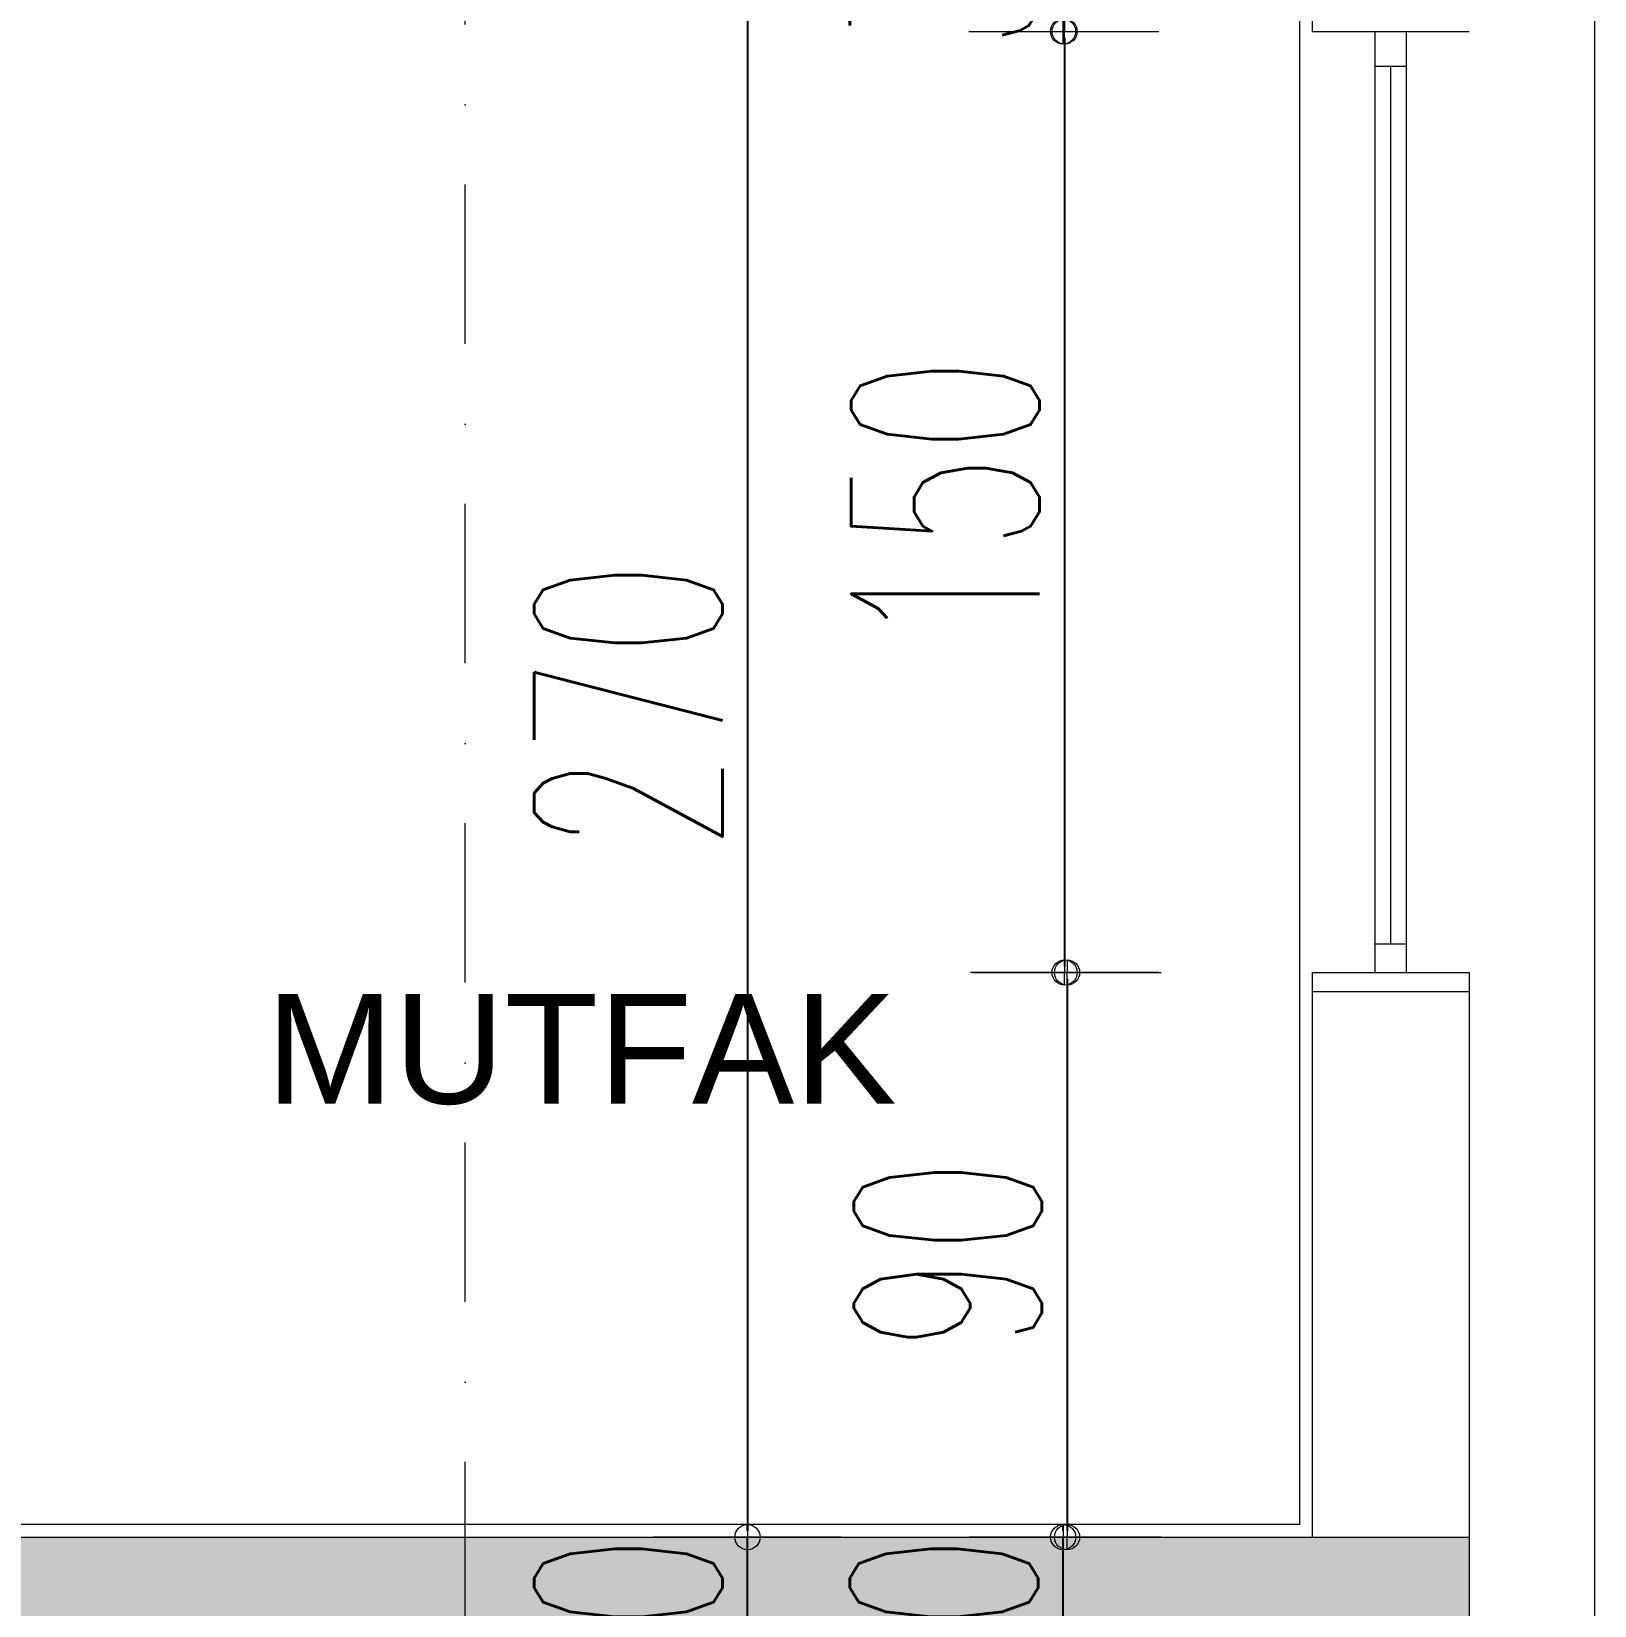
# Model space of a CAD drawing. Header units: millimetres. Extents: x -16104 to 67872, y -88009 to 12107.
# Drawn here: x 45326.8 to 45575.9, y 11120.2 to 11371.1 of the extents above; entities that cross this region are included whole.
import ezdxf

# ---------------------------------------------------------------- set-up
doc = ezdxf.new("R2010")
doc.units = ezdxf.units.MM
doc.linetypes.add('DASHDOTX2', pattern=[50.8, 25.4, -12.7, 0, -12.7])
doc.layers.get('0').update_dxf_attribs({"color": 241})
doc.layers.add('TARAMA', color=8, linetype='Continuous', lineweight=15)
doc.styles.add('DIM', font='Txttw.shx', dxfattribs={"width": 0.6})
doc.dimstyles.new('50', dxfattribs={"dimscale": 0, "dimtxt": 30, "dimasz": 1, "dimexe": 0, "dimexo": 2, "dimgap": 4, "dimtad": 1, "dimdec": 0, "dimzin": 0, "dimdsep": 46, "dimtxsty": 'DIM', "dimblk1": 'DOT', "dimblk2": 'DOT', "dimsah": 1, "dimcen": 1.5, "dimdle": 3, "dimse1": 1, "dimse2": 1, "dimclrd": 256, "dimclre": 9, "dimclrt": 256, "dimadec": 0, "dimazin": 0, "dimtfac": 0.24, "dimtdec": 0, "dimtix": 1, "dimtmove": 2, "dimatfit": 3, "dimldrblk": 'DOT', "dimfxl": 0, "dimtolj": 1, "dimtzin": 15, "dimarcsym": 0})

# ---------------------------------------------------------------- blocks, each defined once
blk = doc.blocks.new('DOT')
for p, q in [((0, 15), (0, -15)), ((-2, 0), (0, 0)), ((2, 0), (0, 0))]:
    blk.add_line(p, q)
blk.add_circle((0, 0), 2)
blk = doc.blocks.new('*D885')
at = {"layer": 'Defpoints', "color": 0, "transparency": 16777216}
for p in [(45530.95, 11396.09), (45491.24, 11371.09), (45530.95, 11371.09)]:
    blk.add_point(p, dxfattribs=at)
at = {"layer": 'TARAMA', "lineweight": -2, "transparency": 16777216}
for p, q in [((45491.24, 11397.09), (45491.24, 11398.09)), ((45491.24, 11396.09), (45491.24, 11371.09)), ((45491.24, 11370.09), (45491.24, 11369.09))]:
    blk.add_line(p, q, dxfattribs=at)
for p, rotation in [((45491.24, 11396.09), 270), ((45491.24, 11371.09), 90)]:
    blk.add_blockref('DOT', p, dxfattribs=dict(at, rotation=rotation))
at = {"layer": 'TARAMA', "transparency": 16777216, "insert": (45472.24, 11383.59), "char_height": 30, "attachment_point": 5, "rotation": 90, "style": 'DIM'}
blk.add_mtext('\\A1;30', dxfattribs=at)
blk = doc.blocks.new('*D886')
at = {"layer": 'Defpoints', "color": 0, "transparency": 16777216}
for p in [(45530.95, 11371.09), (45491.49, 11221.09), (45530.95, 11221.09)]:
    blk.add_point(p, dxfattribs=at)
at = {"layer": 'TARAMA', "lineweight": -2, "transparency": 16777216}
blk.add_line((45491.49, 11370.09), (45491.49, 11222.09), dxfattribs=at)
for p, rotation in [((45491.49, 11371.09), 90), ((45491.49, 11221.09), 270)]:
    blk.add_blockref('DOT', p, dxfattribs=dict(at, rotation=rotation))
at = {"layer": 'TARAMA', "transparency": 16777216, "insert": (45472.49, 11296.09), "char_height": 30, "attachment_point": 5, "rotation": 90, "style": 'DIM'}
blk.add_mtext('\\A1;150', dxfattribs=at)
blk = doc.blocks.new('*D887')
at = {"layer": 'Defpoints', "color": 0, "transparency": 16777216}
for p in [(45530.95, 11221.09), (45491.88, 11131.09), (45530.95, 11131.09)]:
    blk.add_point(p, dxfattribs=at)
at = {"layer": 'TARAMA', "lineweight": -2, "transparency": 16777216}
blk.add_line((45491.88, 11220.09), (45491.88, 11132.09), dxfattribs=at)
for p, rotation in [((45491.88, 11221.09), 90), ((45491.88, 11131.09), 270)]:
    blk.add_blockref('DOT', p, dxfattribs=dict(at, rotation=rotation))
at = {"layer": 'TARAMA', "transparency": 16777216, "insert": (45472.88, 11176.09), "char_height": 30, "attachment_point": 5, "rotation": 90, "style": 'DIM'}
blk.add_mtext('\\A1;90', dxfattribs=at)
blk = doc.blocks.new('*D892')
at = {"layer": 'Defpoints', "color": 0, "transparency": 16777216}
for p in [(45491.26, 11131.09), (45530.95, 11131.09), (45530.95, 11101.09)]:
    blk.add_point(p, dxfattribs=at)
at = {"layer": 'TARAMA', "lineweight": -2, "transparency": 16777216}
for p, q in [((45491.26, 11132.09), (45491.26, 11133.09)), ((45491.26, 11101.09), (45491.26, 11131.09)), ((45491.26, 11100.09), (45491.26, 11099.09))]:
    blk.add_line(p, q, dxfattribs=at)
for p, rotation in [((45491.26, 11131.09), 270), ((45491.26, 11101.09), 90)]:
    blk.add_blockref('DOT', p, dxfattribs=dict(at, rotation=rotation))
at = {"layer": 'TARAMA', "transparency": 16777216, "insert": (45472.26, 11116.09), "char_height": 30, "attachment_point": 5, "rotation": 90, "style": 'DIM'}
blk.add_mtext('\\A1;30', dxfattribs=at)
blk = doc.blocks.new('*D400')
at = {"layer": 'Defpoints', "color": 0, "transparency": 16777216}
for p in [(45440.95, 11396.09), (45440.95, 11131.09), (45440.95, 11131.09)]:
    blk.add_point(p, dxfattribs=at)
at = {"layer": 'TARAMA', "lineweight": -2, "transparency": 16777216}
blk.add_line((45440.95, 11395.09), (45440.95, 11132.09), dxfattribs=at)
for p, rotation in [((45440.95, 11396.09), 90), ((45440.95, 11131.09), 270)]:
    blk.add_blockref('DOT', p, dxfattribs=dict(at, rotation=rotation))
at = {"layer": 'TARAMA', "transparency": 16777216, "insert": (45421.95, 11263.59), "char_height": 30, "attachment_point": 5, "rotation": 90, "style": 'DIM'}
blk.add_mtext('\\A1;270', dxfattribs=at)
blk = doc.blocks.new('*D909')
at = {"layer": 'Defpoints', "color": 0, "transparency": 16777216}
for p in [(45440.95, 11131.09), (45480.63, 11131.09), (45480.63, 11101.09)]:
    blk.add_point(p, dxfattribs=at)
at = {"layer": 'TARAMA', "lineweight": -2, "transparency": 16777216}
for p, q in [((45440.95, 11132.09), (45440.95, 11133.09)), ((45440.95, 11101.09), (45440.95, 11131.09)), ((45440.95, 11100.09), (45440.95, 11099.09))]:
    blk.add_line(p, q, dxfattribs=at)
for p, rotation in [((45440.95, 11131.09), 270), ((45440.95, 11101.09), 90)]:
    blk.add_blockref('DOT', p, dxfattribs=dict(at, rotation=rotation))
at = {"layer": 'TARAMA', "transparency": 16777216, "insert": (45421.95, 11116.09), "char_height": 30, "attachment_point": 5, "rotation": 90, "style": 'DIM'}
blk.add_mtext('\\A1;30', dxfattribs=at)

msp = doc.modelspace()

# ---------------------------------------------------------------- hatches: boundary and pattern name
at = {"layer": 'TARAMA'}
h = msp.add_hatch(dxfattribs=at)
h.set_pattern_fill('JIS_STN_2.5,_O', color=256)
h.set_pattern_definition([(45, (11082.2467, -6953.6177), (-1.76776695, 1.76776695), []), (45, (11084.0117, -6953.6177), (-1.76776695, 1.76776695), [1.2, -0.5])])
h.paths.add_polyline_path([(44511.45, 11131.09), (44511.45, 11101.09), (45555.95, 11101.09), (45555.95, 11131.09)])
h.paths.add_polyline_path([(44559.95, 11094.02), (44559.95, 11138.16), (44604.95, 11138.16), (44604.95, 11094.02)], flags=9)
h.paths.add_polyline_path([(45449.76, 11094.02), (45449.76, 11138.16), (45494.76, 11138.16), (45494.76, 11094.02)], flags=9)
h.paths.add_polyline_path([(45449.74, 11066.52), (45449.74, 11110.66), (45494.74, 11110.66), (45494.74, 11066.52)], flags=9)
h.paths.add_polyline_path([(45399.45, 11094.02), (45399.45, 11138.16), (45444.45, 11138.16), (45444.45, 11094.02)], flags=9)

# ---------------------------------------------------------------- linework, layer by layer
at = {"layer": 'TARAMA', "linetype": 'DASHDOTX2'}
msp.add_line((45395.94, 8929.01), (45395.94, 11822.7), dxfattribs=at)
at = {"layer": 'TARAMA'}
for p, q in [((45575.95, 11426.09), (45575.95, 11131.09)), ((45530.95, 11396.09), (45530.95, 11371.09)), ((45530.95, 11371.09), (45555.95, 11371.09)), ((45540.95, 11371.09), (45540.95, 11221.09)), ((45545.95, 11371.09), (45545.95, 11221.09)), ((45540.95, 11365.54), (45545.95, 11365.54)), ((45543.45, 11365.54), (45543.45, 11225.66)), ((45540.95, 11225.66), (45545.95, 11225.66)), ((45440.95, 11221.09), (45440.95, 11131.09)), ((45530.95, 11221.09), (45530.95, 11131.09)), ((45530.95, 11221.09), (45555.95, 11221.09)), ((45555.95, 11221.09), (45555.95, 11131.09)), ((45530.95, 11218.09), (45555.95, 11218.09)), ((44511.45, 11131.09), (45555.95, 11131.09)), ((45555.95, 11131.09), (45555.95, 11076.09)), ((45575.95, 11131.09), (45575.95, 10836.09))]:
    msp.add_line(p, q, dxfattribs=at)
msp.add_lwpolyline([(45302.95, 11394.09), (45528.95, 11394.09), (45528.95, 11221.09), (45528.95, 11133.09), (45302.95, 11133.09)], close=True, dxfattribs=at)

# ---------------------------------------------------------------- texts
at = {"layer": 'TARAMA', "insert": (45464.71, 11199.94), "char_height": 17.5, "width": 1076.8413, "attachment_point": 9}
msp.add_mtext('{\\fArial|b0|i0|c162|p34;MUTFAK}', dxfattribs=at)

# ---------------------------------------------------------------- dimensions: what is measured, and where the dimension line sits
at = {"layer": 'TARAMA'}
for base, p1, p2, text, picture, middle in [((45491.24, 11371.09), (45530.95, 11396.09), (45530.95, 11371.09), '30', '*D885', (45472.24, 11383.59)), ((45440.95, 11131.09), (45440.95, 11396.09), (45440.95, 11131.09), '270', '*D400', (45421.95, 11263.59))]:
    dim = msp.add_linear_dim(base=base, p1=p1, p2=p2, angle=90, text=text, dimstyle='50', override={"dimscale": 1}, dxfattribs=at)
    dim.commit()
    dim.dimension.update_dxf_attribs({"geometry": picture, "text_midpoint": middle})
for base, p1, p2, picture, middle in [((45491.49, 11221.09), (45530.95, 11371.09), (45530.95, 11221.09), '*D886', (45472.49, 11296.09)), ((45491.88, 11131.09), (45530.95, 11221.09), (45530.95, 11131.09), '*D887', (45472.88, 11176.09)), ((45440.95, 11131.09), (45480.63, 11101.09), (45480.63, 11131.09), '*D909', (45421.95, 11116.09)), ((45491.26, 11131.09), (45530.95, 11101.09), (45530.95, 11131.09), '*D892', (45472.26, 11116.09))]:
    dim = msp.add_linear_dim(base=base, p1=p1, p2=p2, angle=90, dimstyle='50', override={"dimscale": 1}, dxfattribs=at)
    dim.commit()
    dim.dimension.update_dxf_attribs({"geometry": picture, "text_midpoint": middle})

doc.saveas('drawing.dxf')
